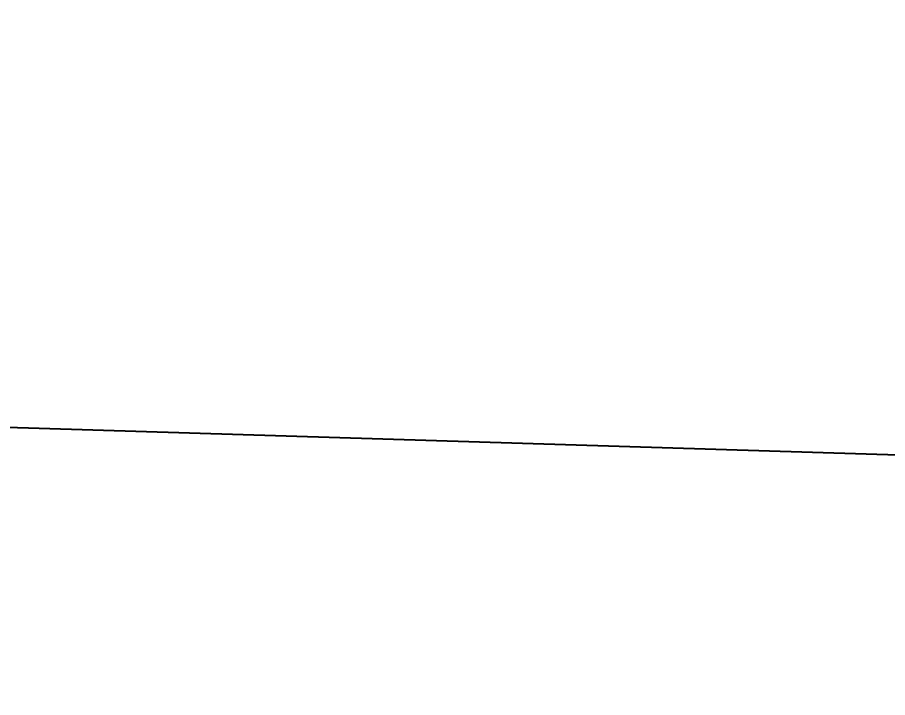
# Model space of a CAD drawing. Extents: x 383425 to 391668, y 6055101 to 6059545.
# Drawn here: x 385051.909 to 385052.41, y 6058452.754 to 6058453.146 of the extents above; entities that cross this region are included whole.
import ezdxf

# ---------------------------------------------------------------- set-up
doc = ezdxf.new("R2010")
doc.units = 0
doc.header["$LTSCALE"] = 5
doc.header["$PDMODE"] = 35
doc.header["$PDSIZE"] = 20
doc.layers.get('Defpoints').update_dxf_attribs({"color": 9})
doc.layers.add('C-RW', color=13, linetype='Continuous')
doc.layers.add('C-RW-T', color=13, linetype='Continuous', lineweight=9)
doc.styles.add('80CG', font='ARIALN.TTF', dxfattribs={"height": 10})
doc.dimstyles.new('Compass 5 000', dxfattribs={"dimscale": 5, "dimtxt": 9, "dimasz": 2, "dimexe": 0.2, "dimexo": 0.0625, "dimgap": 0.5, "dimtad": 0, "dimtih": 1, "dimtoh": 1, "dimzin": 0, "dimdsep": 46, "dimtxsty": '80CG', "dimcen": 0.1, "dimse1": 1, "dimse2": 1, "dimclrd": 256, "dimclrt": 256, "dimaunit": 1, "dimadec": 4, "dimazin": 0, "dimtfac": 0.06, "dimtofl": 0, "dimtmove": 0, "dimatfit": 1, "dimfxl": 0.2, "dimtolj": 1, "dimtzin": 0, "dimlwd": -1, "dimarcsym": 0})

# ---------------------------------------------------------------- blocks, each defined once
blk = doc.blocks.new('*D86')
at = {"layer": 'C-RW-T', "transparency": 16777216}
for p, q in [((384981.67972, 6058484.97436), (384981.96013, 6058494.97042)), ((384980.5583, 6058444.9977), (384980.27789, 6058435.00164)), ((384978.19621, 6058360.79327), (384980.27789, 6058435.00164)), ((384988.19621, 6058360.79327), (384978.19621, 6058360.79327))]:
    blk.add_line(p, q, dxfattribs=at)
for points in [[(384980.01371, 6058485.02109), (384983.34573, 6058484.92762), (384981.39931, 6058474.97829)], [(384978.89229, 6058445.04444), (384982.22431, 6058444.95097), (384980.83871, 6058454.99377)]]:
    blk.add_solid(points, dxfattribs=at)
at = {"layer": 'Defpoints', "color": 0, "transparency": 16777216}
for p in [(384953.67504, 6058475.756), (384953.11444, 6058455.77149), (384980.83871, 6058454.99377)]:
    blk.add_point(p, dxfattribs=at)
at = {"layer": 'C-RW-T', "transparency": 16777216, "insert": (385027.73578, 6058360.79327), "char_height": 10, "attachment_point": 5, "style": '80CG'}
blk.add_mtext('\\A1;Nuvista\\P20.00 P/L R/W\\PPLA 130030', dxfattribs=at)

msp = doc.modelspace()

# ---------------------------------------------------------------- linework, layer by layer
at = {"layer": 'C-RW', "flags": 128}
msp.add_lwpolyline([(385297.11062, 6058445.28755), (385022.03838, 6058453.83805), (384330.641, 6058473.233), (383944.26007, 6058483.20937), (383542.46967, 6058492.43022), (383535.44221, 6058492.59155), (383512.31294, 6058493.09886), (383489.27982, 6058493.60293), (383469.3025, 6058494.04062), (383467.90337, 6058494.07161), (383452.90728, 6058494.4007), (383447.91103, 6058494.51001), (383442.10673, 6058494.63722)], dxfattribs=at)

# ---------------------------------------------------------------- dimensions: what is measured, and where the dimension line sits
at = {"layer": 'C-RW-T'}
dim = msp.add_linear_dim(base=(384980.83871, 6058454.99377), p1=(384953.67504, 6058475.756), p2=(384953.11444, 6058455.77149), angle=268.3932, text='Nuvista\\P20.00 P/L R/W\\PPLA 130030', dimstyle='Compass 5 000', override={"dimtmove": 1}, dxfattribs=at)
dim.commit()
dim.dimension.update_dxf_attribs({"geometry": '*D86', "text_midpoint": (384992.07941, 6058360.79327), "dimtype": 161})

doc.saveas('drawing.dxf')
